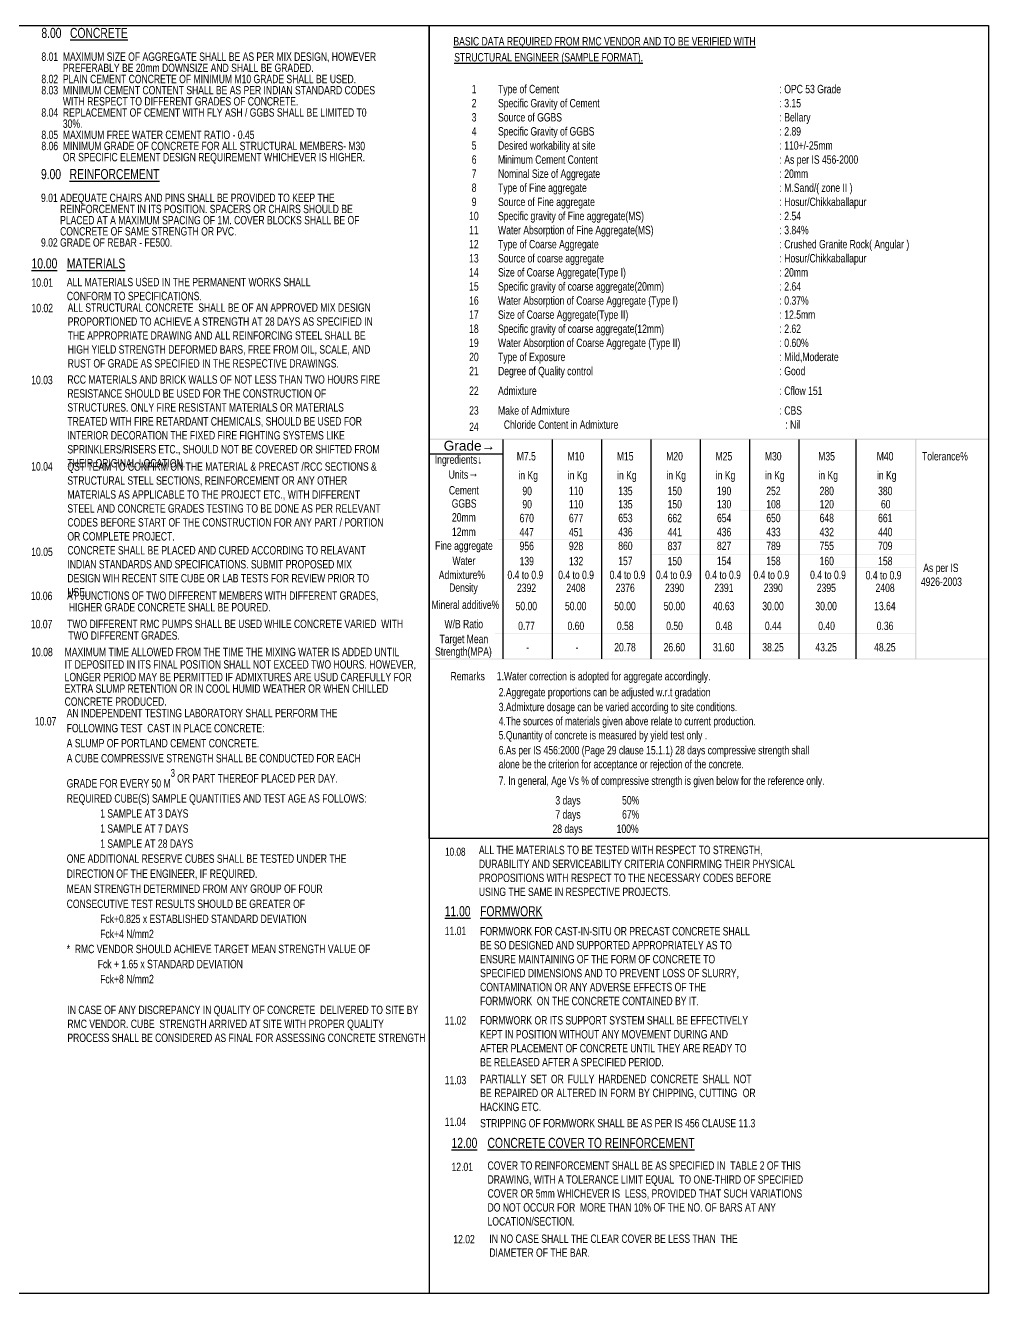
# Model space of a CAD drawing. Header units: millimetres. Extents: x 494 to 1691, y 470 to 981.
# Drawn here: x 747.3 to 1052.4, y 578.6 to 980.3 of the extents above; entities that cross this region are included whole.
import ezdxf

# ---------------------------------------------------------------- set-up
doc = ezdxf.new("R2010")
doc.units = ezdxf.units.MM
doc.header["$MEASUREMENT"] = 0
for name, color, linetype in [('PDF_Solid Fills', 7, 'Continuous'), ('PDF_Text', 7, 'Continuous'), ('REIF', 3, 'Continuous'), ('S-SIGNS', 200, 'Continuous'), ('TEMP', 9, 'Continuous'), ('TEXT', 6, 'Continuous'), ('TEXT1', 6, 'Continuous')]:
    doc.layers.add(name, color=color, linetype=linetype)
doc.styles.add('PDF Arial', font='arial.ttf')
doc.styles.add('SOBHA', font='swisscl.ttf')

msp = doc.modelspace()

# ---------------------------------------------------------------- linework, layer by layer
at = {"layer": 'PDF_Solid Fills', "lineweight": 35, "transparency": 33554559}
msp.add_solid([(875.2, 722.79), (875.5, 722.79), (875.2, 729.08), (875.5, 729.08)], dxfattribs=at)
at = {"layer": 'REIF'}
msp.add_lwpolyline([(494.43, 980.34), (1052.42, 980.34), (1052.42, 578.63), (494.43, 578.59)], close=True, dxfattribs=at)
at = {"layer": 'S-SIGNS'}
msp.add_line((875.2, 980.34), (875.2, 578.62), dxfattribs=at)
at = {"layer": 'TEMP'}
for p, q in [((898.49, 849.13), (898.53, 779.63)), ((914.12, 849.13), (914.16, 779.69)), ((929.75, 849.13), (929.79, 779.69)), ((945.38, 849.13), (945.42, 779.69)), ((961.01, 849.13), (961.05, 779.69)), ((976.64, 849.13), (976.68, 779.69)), ((992.27, 849.13), (992.31, 779.69)), ((1010.36, 849.13), (1010.39, 779.69)), ((898.49, 844.46), (875.2, 844.46))]:
    msp.add_line(p, q, dxfattribs=at)
msp.add_lwpolyline([(875.2, 980.34), (1052.42, 980.34), (1052.42, 722.79), (875.2, 722.79)], close=True, dxfattribs=at)
for points in [[(875.2, 849.13), (1052.42, 849.13), (875.2, 849.43), (1052.42, 849.43)], [(1029.25, 779.47), (1029.55, 779.47), (1029.25, 849.13), (1029.55, 849.13)], [(875.2, 826.5), (1029.25, 826.5), (1010.49, 826.58), (1029.25, 826.58)], [(875.2, 822.04), (1029.25, 822.04), (1010.49, 822.11), (1029.25, 822.11)], [(875.2, 817.57), (1029.25, 817.57), (1010.49, 817.65), (1029.25, 817.65)], [(875.2, 812.79), (1029.25, 812.79), (1010.49, 812.87), (1029.25, 812.87)], [(875.2, 808.64), (1029.25, 808.64), (1010.49, 808.72), (1029.25, 808.72)], [(875.2, 804.18), (1029.25, 804.18), (1010.49, 804.25), (1029.25, 804.25)], [(875.2, 799.86), (1029.25, 799.86), (1010.49, 799.93), (1029.25, 799.93)], [(875.2, 793.52), (1029.25, 793.52), (1010.49, 793.6), (1029.25, 793.6)], [(875.2, 787.69), (1029.25, 787.69), (1010.49, 787.76), (1029.25, 787.76)], [(875.2, 779.47), (1052.42, 779.47), (875.2, 779.76), (1052.42, 779.76)], [(875.2, 779.61), (1029.25, 779.61), (1010.49, 779.69), (1029.25, 779.69)]]:
    msp.add_solid(points, dxfattribs=at)
at = {"layer": 'TEMP', "linetype": 'ByBlock'}
for points in [[(875.2, 839.89), (1052.42, 839.89), (1010.49, 839.96), (1052.42, 839.96)], [(875.2, 835.44), (1029.25, 835.44), (1010.49, 835.51), (1029.25, 835.51)], [(875.2, 830.89), (1029.25, 830.89), (1010.49, 830.97), (1029.25, 830.97)]]:
    msp.add_solid(points, dxfattribs=at)

# ---------------------------------------------------------------- texts
at = {"layer": 'PDF_Text', "color": 3, "insert": (879.81, 845.6), "char_height": 3.09, "attachment_point": 7, "style": 'PDF Arial'}
msp.add_mtext('Grade→', dxfattribs=at)
at = {"layer": 'TEXT', "color": 3, "style": 'SOBHA'}
for s, height, p in [('%%U10.00', 3.182, (749.24, 903.36, -7.59)), ('%%uMATERIALS', 3.1815, (760.44, 903.36, -7.59)), ('%%U11.00', 3.182, (880.14, 698.14, 0.38)), ('%%UFORMWORK', 3.1815, (891.34, 698.14, 0.38)), ('%%U12.00', 3.182, (882.28, 624.75)), ('%%UCONCRETE COVER TO REINFORCEMENT', 3.1815, (893.69, 624.75))]:
    msp.add_text(s, height=height, dxfattribs=at).set_placement(p)
at = {"layer": 'TEXT1', "color": 3, "style": 'SOBHA'}
for s, p in [('%%UBASIC DATA REQUIRED FROM RMC VENDOR AND TO BE VERIFIED WITH', (882.88, 973.98)), ('%%USTRUCTURAL ENGINEER (SAMPLE FORMAT).', (883.13, 968.92))]:
    msp.add_text(s, height=2.6513, dxfattribs=at).set_placement(p)
at = {"layer": 'TEXT1', "style": 'SOBHA'}
for s, height, p in [('10.01', 2.651, (749.24, 897.54, -7.59)), ('10.02', 2.651, (749.24, 889.47, -7.59)), ('10.03', 2.651, (749.15, 866.68, -7.59)), ('10.04', 2.651, (749.15, 839.32, -7.59)), ('10.05', 2.651, (749.15, 812.26, -7.59)), ('10.06', 2.651, (749.03, 798.29, -7.59)), ('   AT JUNCTIONS OF TWO DIFFERENT MEMBERS WITH DIFFERENT GRADES,', 2.6513, (758.23, 798.37)), (' HIGHER GRADE CONCRETE SHALL BE POURED.', 2.6513, (760.3, 794.69)), ('10.07', 2.651, (749.03, 789.36, -7.59)), ('10.08     MAXIMUM TIME ALLOWED FROM THE TIME THE MIXING WATER IS ADDED UNTIL ', 2.6513, (749.15, 780.52, -7.59)), ('              IT DEPOSITED IN ITS FINAL POSITION SHALL NOT EXCEED TWO HOURS. HOWEVER, ', 2.6513, (749.15, 776.58, -7.59)), ('              LONGER PERIOD MAY BE PERMITTED IF ADMIXTURES ARE USUD CAREFULLY FOR ', 2.6513, (749.15, 772.57, -7.59)), ('              EXTRA SLUMP RETENTION OR IN COOL HUMID WEATHER OR WHEN CHILLED ', 2.6513, (749.15, 768.93, -7.59)), ('              CONCRETE PRODUCED. ', 2.6513, (749.15, 764.81, -7.59)), ('10.07', 2.651, (750.3, 758.57, 0.38)), ('10.08', 2.525, (880.24, 717.3)), ('11.01', 2.651, (880.14, 692.17, 0.38)), ('11.02', 2.651, (880.14, 663.8, 0.38)), ('11.03', 2.651, (880.14, 644.9, 0.38)), ('11.04', 2.651, (880.14, 631.7, 0.38)), ('12.01', 2.651, (882.28, 617.41)), ('12.02', 2.651, (882.84, 594.52))]:
    msp.add_text(s, height=height, dxfattribs=at).set_placement(p)
at = {"layer": 'TEXT1', "attachment_point": 1, "style": 'SOBHA'}
for s, insert, char_height, width, line_spacing_factor in [('\\pxqj;{\\H1.2x;\\C3;8.00   \\LCONCRETE}\\P\\pq*;\\P8.01  MAXIMUM SIZE OF AGGREGATE SHALL BE AS PER MIX DESIGN, HOWEVER   \\P         PREFERABLY BE 20mm DOWNSIZE AND SHALL BE GRADED.\\P8.02  PLAIN CEMENT CONCRETE OF MINIMUM M10 GRADE SHALL BE USED.\\P8.03  MINIMUM CEMENT CONTENT SHALL BE AS PER INDIAN STANDARD CODES  \\P         WITH RESPECT TO DIFFERENT GRADES OF CONCRETE.{\\A1; \\P8.04  REPLACEMENT OF CEMENT WITH FLY ASH / GGBS SHALL BE LIMITED T0  \\P         30%.\\P8.05  MAXIMUM FREE WATER CEMENT RATIO - 0.45\\P8.06  MINIMUM GRADE OF CONCRETE FOR ALL STRUCTURAL MEMBERS- M30 \\P         OR SPECIFIC ELEMENT DESIGN REQUIREMENT WHICHEVER IS HIGHER.\\P\\fCalibri|b0|i0|c0|p34;\\H0.91667x;\\C0;\\P\\pa0.25,qj;}\\P\\pq*;^I', (752.37, 979.53), 2.6513, 106.4059, 0.8), ('1', (888.68, 961.49), 2.65, 106.4059, 0.8), ('Type of Cement', (897.02, 961.49), 2.6513, 106.4059, 0.8), (': OPC 53 Grade', (986.18, 961.49), 2.6513, 106.4059, 0.8), ('2', (888.68, 957.02), 2.65, 106.4059, 0.8), ('Specific Gravity of Cement', (897.02, 957.02), 2.6513, 106.4059, 0.8), (': 3.15', (986.18, 957.02), 2.651, 106.4059, 0.8), ('3', (888.68, 952.55), 2.65, 106.4059, 0.8), ('Source of GGBS', (897.02, 952.55), 2.6513, 106.4059, 0.8), (': Bellary', (986.18, 952.55), 2.651, 106.4059, 0.8), ('Specific Gravity of GGBS', (897.02, 948.09), 2.6513, 106.4059, 0.8), ('4', (888.68, 948.09), 2.65, 106.4059, 0.8), (': 2.89', (986.18, 948.09), 2.651, 106.4059, 0.8), ('5', (888.68, 943.62), 2.65, 106.4059, 0.8), ('Desired workability at site', (897.02, 943.62), 2.6513, 106.4059, 0.8), (': 110+/-25mm', (986.18, 943.62), 2.6513, 106.4059, 0.8), ('6', (888.68, 939.16), 2.65, 106.4059, 0.8), ('Minimum Cement Content', (897.02, 939.16), 2.6513, 106.4059, 0.8), (': As per IS 456-2000', (986.18, 939.16), 2.6513, 106.4059, 0.8), ('{\\H1.2x;\\C3;9.00   \\LREINFORCEMENT\\P}\\P9.01 ADEQUATE CHAIRS AND PINS SHALL BE PROVIDED TO KEEP THE \\P        REINFORCEMENT IN ITS POSITION. SPACERS OR CHAIRS SHOULD BE   \\P        PLACED AT A MAXIMUM SPACING OF 1M. COVER BLOCKS SHALL BE OF    \\P        CONCRETE OF SAME STRENGTH OR PVC.\\P9.02 GRADE OF REBAR - FE500.\\P\\P\\pxa0.25;{\\A1;\\fCalibri|b0|i0|c0|p34;\\H0.91667x;\\C0;\\P}\\P^I', (752.24, 934.82), 2.6513, 106.4059, 0.8), ('7', (888.68, 934.69), 2.65, 106.4059, 0.8), ('Nominal Size of Aggregate', (897.02, 934.69), 2.6513, 106.4059, 0.8), (': 20mm', (986.18, 934.69), 2.651, 106.4059, 0.8), ('8', (888.68, 930.23), 2.65, 106.4059, 0.8), ('Type of Fine aggregate', (897.02, 930.23), 2.6513, 106.4059, 0.8), (': M.Sand/( zone II )', (986.18, 930.23), 2.6513, 106.4059, 0.8), ('9', (888.68, 925.76), 2.65, 106.4059, 0.8), ('Source of Fine aggregate', (897.02, 925.76), 2.6513, 106.4059, 0.8), (': Hosur/Chikkaballapur', (986.18, 925.76), 2.6513, 106.4059, 0.8), ('10', (887.86, 921.29), 2.651, 106.4059, 0.8), ('Specific gravity of Fine aggregate(MS)', (897.02, 921.29), 2.6513, 106.4059, 0.8), (': 2.54', (986.18, 921.29), 2.651, 106.4059, 0.8), ('11', (887.86, 916.83), 2.651, 106.4059, 0.8), ('Water Absorption of Fine Aggregate(MS)', (897.02, 916.83), 2.6513, 106.4059, 0.8), (': 3.84%', (986.18, 916.83), 2.651, 106.4059, 0.8), ('12', (887.86, 912.36), 2.651, 106.4059, 0.8), ('Type of Coarse Aggregate', (897.02, 912.36), 2.6513, 106.4059, 0.8), (': Crushed Granite Rock( Angular )', (986.18, 912.36), 2.6513, 106.4059, 0.8), ('Source of coarse aggregate', (897.02, 907.9), 2.6513, 106.4059, 0.8), (': Hosur/Chikkaballapur', (986.18, 907.9), 2.6513, 106.4059, 0.8), ('13', (887.86, 907.9), 2.651, 106.4059, 0.8), ('14', (887.86, 903.43), 2.651, 106.4059, 0.8), ('Size of Coarse Aggregate(Type I)', (897.02, 903.43), 2.6513, 106.4059, 0.8), (': 20mm', (986.18, 903.43), 2.651, 106.4059, 0.8), ('15', (887.86, 898.97), 2.651, 106.4059, 0.8), ('Specific gravity of coarse aggregate(20mm)', (897.02, 898.97), 2.6513, 106.4059, 0.8), (': 2.64', (986.18, 898.97), 2.651, 106.4059, 0.8), ('16', (887.86, 894.5), 2.651, 106.4059, 0.8), ('Water Absorption of Coarse Aggregate (Type I)', (897.02, 894.5), 2.6513, 106.4059, 0.8), (': 0.37%', (986.18, 894.5), 2.651, 106.4059, 0.8), ('17', (887.86, 890.04), 2.651, 106.4059, 0.8), ('Size of Coarse Aggregate(Type II)', (897.02, 890.04), 2.6513, 106.4059, 0.8), (': 12.5mm', (986.18, 890.04), 2.651, 106.4059, 0.8), ('18', (887.86, 885.57), 2.651, 106.4059, 0.8), ('Specific gravity of coarse aggregate(12mm)', (897.02, 885.57), 2.6513, 106.4059, 0.8), (': 2.62', (986.18, 885.57), 2.651, 106.4059, 0.8), ('19', (887.86, 881.1), 2.651, 106.4059, 0.8), ('Water Absorption of Coarse Aggregate (Type II)', (897.02, 881.1), 2.6513, 106.4059, 0.8), (': 0.60%', (986.18, 881.1), 2.651, 106.4059, 0.8), ('20', (887.86, 876.64), 2.651, 106.4059, 0.8), ('Type of Exposure', (897.02, 876.64), 2.6513, 106.4059, 0.8), (': Mild,Moderate', (986.18, 876.64), 2.6513, 106.4059, 0.8), ('21', (887.86, 872.17), 2.651, 106.4059, 0.8), ('Degree of Quality control', (897.02, 872.17), 2.6513, 106.4059, 0.8), (': Good', (986.18, 872.17), 2.651, 106.4059, 0.8), ('22', (887.86, 865.92), 2.651, 106.4059, 0.8), ('Admixture', (897.02, 865.92), 2.651, 106.4059, 0.8), (': Cflow 151', (986.18, 865.92), 2.6513, 106.4059, 0.8), ('Make of Admixture', (897.02, 859.67), 2.6513, 106.4059, 0.8), ('23', (887.86, 859.67), 2.651, 106.4059, 0.8), (': CBS', (986.18, 859.67), 2.651, 106.4059, 0.8), ('24', (887.86, 854.5), 2.651, 106.4059, 0.8), ('Chloride Content in Admixture', (898.86, 855.2), 2.6513, 106.4059, 0.8), (': Nil', (988.02, 855.2), 2.651, 106.4059, 0.8), ('\\pxi-1,l1,t1;   TWO DIFFERENT RMC PUMPS SHALL BE USED WHILE CONCRETE VARIED  WITH TWO DIFFERENT GRADES.', (758.23, 792.08), 2.65125, 108.8952, 0.831996)]:
    msp.add_mtext(s, dxfattribs=dict(at, insert=insert, char_height=char_height, width=width, line_spacing_factor=line_spacing_factor))
for s, insert, char_height, width in [('ALL MATERIALS USED IN THE PERMANENT WORKS SHALL CONFORM TO SPECIFICATIONS.', (760.44, 900.35, -7.59), 2.6513, 91.1427), ('ALL STRUCTURAL CONCRETE  SHALL BE OF AN APPROVED MIX DESIGN  PROPORTIONED TO ACHIEVE A STRENGTH AT 28 DAYS AS SPECIFIED IN THE APPROPRIATE DRAWING AND ALL REINFORCING STEEL SHALL BE HIGH YIELD STRENGTH DEFORMED BARS, FREE FROM OIL, SCALE, AND RUST OF GRADE AS SPECIFIED IN THE RESPECTIVE DRAWINGS.', (760.69, 892.27, 0.38), 2.65125, 100.4906), ('RCC MATERIALS AND BRICK WALLS OF NOT LESS THAN TWO HOURS FIRE RESISTANCE SHOULD BE USED FOR THE CONSTRUCTION OF STRUCTURES. ONLY FIRE RESISTANT MATERIALS OR MATERIALS TREATED WITH FIRE RETARDANT CHEMICALS, SHOULD BE USED FOR INTERIOR DECORATION THE FIXED FIRE FIGHTING SYSTEMS LIKE SPRINKLERS/RISERS ETC., SHOULD NOT BE COVERED OR SHIFTED FROM THEIR ORIGINAL LOCATION.', (760.6, 869.49, 0.38), 2.65125, 100.4906), ('Ingredients↓', (876.99, 844.12), 2.6513, 87.6719), ('M7.5', (902.95, 845.18), 2.651, 87.6719), ('M10', (919.02, 845.18), 2.651, 87.6719), ('M15', (934.65, 845.18), 2.651, 87.6719), ('M20', (950.28, 845.18), 2.651, 87.6719), ('M25', (965.91, 845.18), 2.651, 87.6719), ('M30', (981.54, 845.18), 2.651, 87.6719), ('M35', (998.44, 845.18), 2.651, 87.6719), ('M40', (1016.97, 845.18), 2.651, 87.6719), ('Tolerance%', (1031.33, 845.18), 2.651, 87.6719), ('QST TEAM TO CONFIRM ON THE MATERIAL & PRECAST /RCC SECTIONS & STRUCTURAL STELL SECTIONS, REINFORCEMENT OR ANY OTHER MATERIALS AS APPLICABLE TO THE PROJECT ETC., WITH DIFFERENT STEEL AND CONCRETE GRADES TESTING TO BE DONE AS PER RELEVANT CODES BEFORE START OF THE CONSTRUCTION FOR ANY PART / PORTION OR COMPLETE PROJECT.\\PCONCRETE SHALL BE PLACED AND CURED ACCORDING TO RELAVANT INDIAN STANDARDS AND SPECIFICATIONS. SUBMIT PROPOSED MIX DESIGN WIH RECENT SITE CUBE OR LAB TESTS FOR REVIEW PRIOR TO USE.', (760.6, 841.91, 0.38), 2.65125, 100.4906), ('Units→', (881.38, 839.39), 2.651, 87.6719), ('in Kg', (903.47, 839.16), 2.651, 87.6719), ('in Kg', (919.1, 839.16), 2.651, 87.6719), ('in Kg', (934.73, 839.16), 2.651, 87.6719), ('in Kg', (950.36, 839.16), 2.651, 87.6719), ('in Kg', (965.99, 839.16), 2.651, 87.6719), ('in Kg', (981.62, 839.16), 2.651, 87.6719), ('in Kg', (998.51, 839.16), 2.651, 87.6719), ('in Kg', (1017.04, 839.16), 2.651, 87.6719), ('Cement', (881.45, 834.41), 2.651, 87.6719), ('90', (904.73, 834.19), 2.651, 87.6719), ('110', (919.47, 834.19), 2.651, 87.6719), ('135', (935.1, 834.19), 2.651, 87.6719), ('150', (950.73, 834.19), 2.651, 87.6719), ('190', (966.36, 834.19), 2.651, 87.6719), ('252', (981.99, 834.19), 2.651, 87.6719), ('280', (998.88, 834.19), 2.651, 87.6719), ('380', (1017.41, 834.19), 2.651, 87.6719), ('GGBS', (882.35, 830.21), 2.651, 87.6719), ('90', (904.73, 829.99), 2.651, 87.6719), ('110', (919.47, 829.99), 2.651, 87.6719), ('135', (935.1, 829.99), 2.651, 87.6719), ('150', (950.73, 829.99), 2.651, 87.6719), ('130', (966.36, 829.99), 2.651, 87.6719), ('108', (981.99, 829.99), 2.651, 87.6719), ('120', (998.88, 829.99), 2.651, 87.6719), ('60', (1018.31, 829.99), 2.651, 87.6719), ('20mm', (882.42, 825.83), 2.651, 87.6719), ('670', (903.84, 825.59), 2.651, 87.6719), ('677', (919.47, 825.59), 2.651, 87.6719), ('653', (935.1, 825.62), 2.651, 87.6719), ('662', (950.73, 825.59), 2.651, 87.6719), ('654', (966.36, 825.62), 2.651, 87.6719), ('650', (981.99, 825.62), 2.651, 87.6719), ('648', (998.88, 825.62), 2.651, 87.6719), ('661', (1017.41, 825.62), 2.651, 87.6719), ('12mm', (882.42, 821.23), 2.651, 87.6719), ('447', (903.84, 821.14), 2.651, 87.6719), ('451', (919.47, 821.14), 2.651, 87.6719), ('436', (935.1, 821.18), 2.651, 87.6719), ('441', (950.73, 821.14), 2.651, 87.6719), ('436', (966.36, 821.18), 2.651, 87.6719), ('433', (981.99, 821.18), 2.651, 87.6719), ('432', (998.88, 821.18), 2.651, 87.6719), ('440', (1017.41, 821.18), 2.651, 87.6719), ('Fine aggregate', (877.06, 816.86), 2.6513, 87.6719), ('956', (903.84, 816.77), 2.651, 87.6719), ('928', (919.47, 816.77), 2.651, 87.6719), ('860', (935.1, 816.8), 2.651, 87.6719), ('837', (950.73, 816.77), 2.651, 87.6719), ('827', (966.36, 816.8), 2.651, 87.6719), ('789', (981.99, 816.8), 2.651, 87.6719), ('755', (998.88, 816.8), 2.651, 87.6719), ('709', (1017.41, 816.8), 2.651, 87.6719), ('Water', (882.57, 812.06), 2.651, 87.6719), ('139', (903.84, 811.97), 2.651, 87.6719), ('132', (919.47, 811.97), 2.651, 87.6719), ('157', (935.1, 812), 2.651, 87.6719), ('150', (950.73, 811.97), 2.651, 87.6719), ('154', (966.36, 812), 2.651, 87.6719), ('158', (981.99, 812), 2.651, 87.6719), ('160', (998.88, 812), 2.651, 87.6719), ('158', (1017.41, 812), 2.651, 87.6719), ('Admixture%  ', (878.25, 807.59), 2.6513, 87.6719), ('0.4 to 0.9   ', (900, 807.59), 2.6513, 87.6719), ('0.4 to 0.9   ', (916.07, 807.59), 2.6513, 87.6719), ('0.4 to 0.9   ', (932.37, 807.59), 2.6513, 87.6719), ('0.4 to 0.9   ', (947.03, 807.59), 2.6513, 87.6719), ('0.4 to 0.9   ', (962.61, 807.59), 2.6513, 87.6719), ('0.4 to 0.9   ', (977.92, 807.59), 2.6513, 87.6719), ('0.4 to 0.9   ', (995.87, 807.59), 2.6513, 87.6719), ('0.4 to 0.9', (1013.47, 807.49), 2.651, 87.6719), ('As per IS', (1031.7, 809.82), 2.651, 87.6719), ('Density', (881.53, 803.56), 2.651, 87.6719), ('2392', (903.02, 803.5), 2.651, 87.6719), ('2408', (918.65, 803.5), 2.651, 87.6719), ('2376', (934.28, 803.5), 2.651, 87.6719), ('2390', (949.91, 803.5), 2.651, 87.6719), ('2391', (965.54, 803.5), 2.651, 87.6719), ('2390', (981.17, 803.5), 2.651, 87.6719), ('2395', (997.99, 803.5), 2.651, 87.6719), ('2408', (1016.6, 803.5), 2.651, 87.6719), ('4926-2003', (1030.96, 805.43), 2.651, 87.6719), ('Mineral additive%', (875.94, 798.13), 2.6513, 87.6719), ('50.00', (902.57, 797.73), 2.651, 87.6719), ('50.00', (918.2, 797.73), 2.651, 87.6719), ('50.00', (933.83, 797.73), 2.651, 87.6719), ('50.00', (949.46, 797.73), 2.651, 87.6719), ('40.63', (965.09, 797.73), 2.651, 87.6719), ('30.00', (980.72, 797.73), 2.651, 87.6719), ('30.00', (997.54, 797.73), 2.651, 87.6719), ('13.64', (1016.15, 797.73), 2.651, 87.6719), ('W/B Ratio', (880.04, 792.03), 2.651, 87.6719), ('0.77', (903.39, 791.45), 2.651, 87.6719), ('0.60', (919.02, 791.45), 2.651, 87.6719), ('0.58', (934.65, 791.45), 2.651, 87.6719), ('0.50', (950.28, 791.45), 2.651, 87.6719), ('0.48', (965.91, 791.45), 2.651, 87.6719), ('0.44', (981.54, 791.45), 2.651, 87.6719), ('0.40', (998.44, 791.45), 2.651, 87.6719), ('0.36', (1016.97, 791.45), 2.651, 87.6719), ('Strength(MPA)', (877.06, 783.34), 2.6513, 87.6719), ('Target Mean', (878.48, 787.28), 2.6513, 87.6719), ('20.78', (933.83, 784.69), 2.651, 87.6719), ('26.60', (949.46, 784.69), 2.651, 87.6719), ('31.60', (965.09, 784.69), 2.651, 87.6719), ('38.25', (980.72, 784.69), 2.651, 87.6719), ('43.25', (997.54, 784.69), 2.651, 87.6719), ('48.25', (1016.15, 784.69), 2.651, 87.6719), ('-', (905.92, 784.69), 2.65, 87.6719), ('-', (921.55, 784.69), 2.65, 87.6719), ('Remarks     1.Water correction is adopted for aggregate accordingly.', (881.97, 775.51), 2.6513, 87.6719), ('2.Aggregate proportions can be adjusted w.r.t gradation', (897.23, 770.44), 2.6513, 87.6719), ('\\pxa0.66667,sm1.07917;\\PAN INDEPENDENT TESTING LABORATORY SHALL PERFORM THE FOLLOWING TEST  CAST IN PLACE CONCRETE:\\PA SLUMP OF PORTLAND CEMENT CONCRETE.\\P\\pa0.25,s*;A CUBE COMPRESSIVE STRENGTH SHALL BE CONDUCTED FOR EACH GRADE FOR EVERY 50 M{\\A1;\\H0.91667x;\\S3 ^ ;\\H1.09091x;OR PART THEREOF PLACED PER DAY. REQUIRED CUBE(S) SAMPLE QUANTITIES AND TEST AGE AS FOLLOWS:\\P^I1 SAMPLE AT 3 DAYS \\P^I1 SAMPLE AT 7 DAYS\\P^I1 SAMPLE AT 28 DAYS\\PONE ADDITIONAL RESERVE CUBES SHALL BE TESTED UNDER THE DIRECTION OF THE ENGINEER, IF REQUIRED.\\PMEAN STRENGTH DETERMINED FROM ANY GROUP OF FOUR CONSECUTIVE TEST RESULTS SHOULD BE GREATER OF\\P^IFck+0.825 x ESTABLISHED STANDARD DEVIATION\\P^IFck+4 N/mm2 \\P*  RMC VENDOR SHOULD ACHIEVE TARGET MEAN STRENGTH VALUE OF\\P             Fck + 1.65 x STANDARD DEVIATION\\P^IFck+8 N/mm2}', (760.38, 768.59, 8.35), 2.65125, 100.4906), ('3.Admixture dosage can be varied according to site conditions.', (897.23, 765.75), 2.6513, 87.6719), ('4.The sources of materials given above relate to current production.', (897.23, 761.28), 2.6513, 87.6719), ('5.Qunantity of concrete is measured by yield test only .', (897.23, 756.82), 2.6513, 87.6719), ('6.As per IS 456:2000 (Page 29 clause 15.1.1) 28 days compressive strength shall alone be the criterion for acceptance or rejection of the concrete.', (897.23, 752.07), 2.65125, 104.7707), ('7. In general, Age Vs % of compressive strength is given below for the reference only.', (897.23, 742.41), 2.6513, 113.8825), ('3 days', (915.17, 736.19), 2.651, 87.6719), ('50%', (936.31, 736.19), 2.651, 87.6719), ('7 days', (915.17, 731.72), 2.651, 87.6719), ('67%', (936.31, 731.72), 2.651, 87.6719), ('28 days', (914.27, 727.18), 2.651, 87.6719), ('100%', (934.59, 727.18), 2.651, 87.6719), ('ALL THE MATERIALS TO BE TESTED WITH RESPECT TO STRENGTH, DURABILITY AND SERVICEABILITY CRITERIA CONFIRMING THEIR PHYSICAL PROPOSITIONS WITH RESPECT TO THE NECESSARY CODES BEFORE USING THE SAME IN RESPECTIVE PROJECTS.', (890.95, 720.46, 8.35), 2.65125, 100.4906), ('\\pxql;FORMWORK FOR CAST-IN-SITU OR PRECAST CONCRETE SHALL  BE SO DESIGNED AND SUPPORTED APPROPRIATELY AS TO  ENSURE MAINTAINING OF THE FORM OF CONCRETE TO  SPECIFIED DIMENSIONS AND TO PREVENT LOSS OF SLURRY,  CONTAMINATION OR ANY ADVERSE EFFECTS OF THE FORMWORK  ON THE CONCRETE CONTAINED BY IT.', (891.34, 694.71, 0.38), 2.65125, 87.0047), ('IN CASE OF ANY DISCREPANCY IN QUALITY OF CONCRETE  DELIVERED TO SITE BY\\PRMC VENDOR. CUBE  STRENGTH ARRIVED AT SITE WITH PROPER QUALITY \\PPROCESS SHALL BE CONSIDERED AS FINAL FOR ASSESSING CONCRETE STRENGTH', (760.6, 669.8), 2.6513, 245.9971), ('\\pxql;FORMWORK OR ITS SUPPORT SYSTEM SHALL BE EFFECTIVELY  KEPT IN POSITION WITHOUT ANY MOVEMENT DURING AND  AFTER PLACEMENT OF CONCRETE UNTIL THEY ARE READY TO  BE RELEASED AFTER A SPECIFIED PERIOD.', (891.34, 666.5, 0.38), 2.65125, 87.0047), ('\\pxqj;PARTIALLY SET OR FULLY HARDENED CONCRETE SHALL NOT  BE REPAIRED OR ALTERED IN FORM BY CHIPPING, CUTTING  OR HACKING ETC.', (891.34, 647.9, 0.38), 2.65125, 87.0047), ('\\pxqd;STRIPPING OF FORMWORK SHALL BE AS PER IS 456 CLAUSE 11.3', (891.34, 633.9, 0.38), 2.6513, 87.0047), ('COVER TO REINFORCEMENT SHALL BE AS SPECIFIED IN  TABLE 2 OF THIS DRAWING, WITH A TOLERANCE LIMIT EQUAL  TO ONE-THIRD OF SPECIFIED COVER OR 5mm WHICHEVER IS  LESS, PROVIDED THAT SUCH VARIATIONS DO NOT OCCUR FOR  MORE THAN 10% OF THE NO. OF BARS AT ANY LOCATION/SECTION.', (893.69, 620.49), 2.65125, 102.9168), ('IN NO CASE SHALL THE CLEAR COVER BE LESS THAN  THE DIAMETER OF THE BAR.', (894.26, 597.32), 2.6513, 81.5438)]:
    msp.add_mtext(s, dxfattribs=dict(at, insert=insert, char_height=char_height, width=width))

doc.saveas('drawing.dxf')
